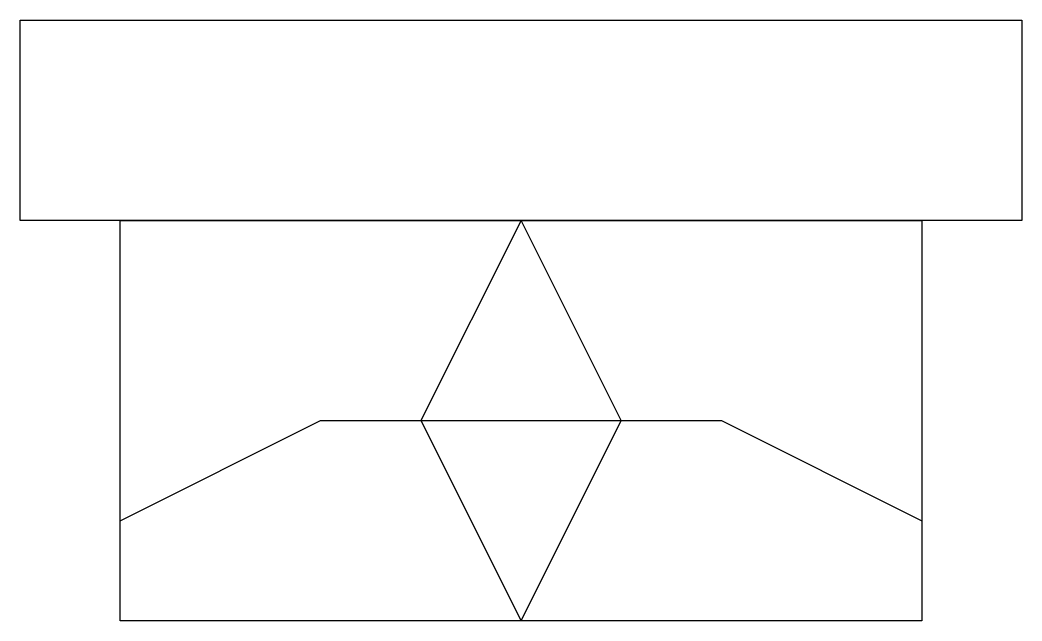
# Model space of a CAD drawing. Header units: millimetres. Extents: x 0 to 10, y 0 to 6.
import ezdxf

# ---------------------------------------------------------------- set-up
doc = ezdxf.new("R2010")
doc.units = ezdxf.units.MM

msp = doc.modelspace()

# ---------------------------------------------------------------- linework, layer by layer
for points in [[(0, 6), (10, 6), (10, 4), (0, 4)], [(1, 4), (9, 4), (9, 0), (1, 0)]]:
    msp.add_lwpolyline(points, close=True)
for points in [[(5, 4), (4, 2), (5, 0), (6, 2), (5, 4)], [(1, 1), (3, 2), (7, 2), (9, 1)]]:
    msp.add_lwpolyline(points)

doc.saveas('drawing.dxf')
